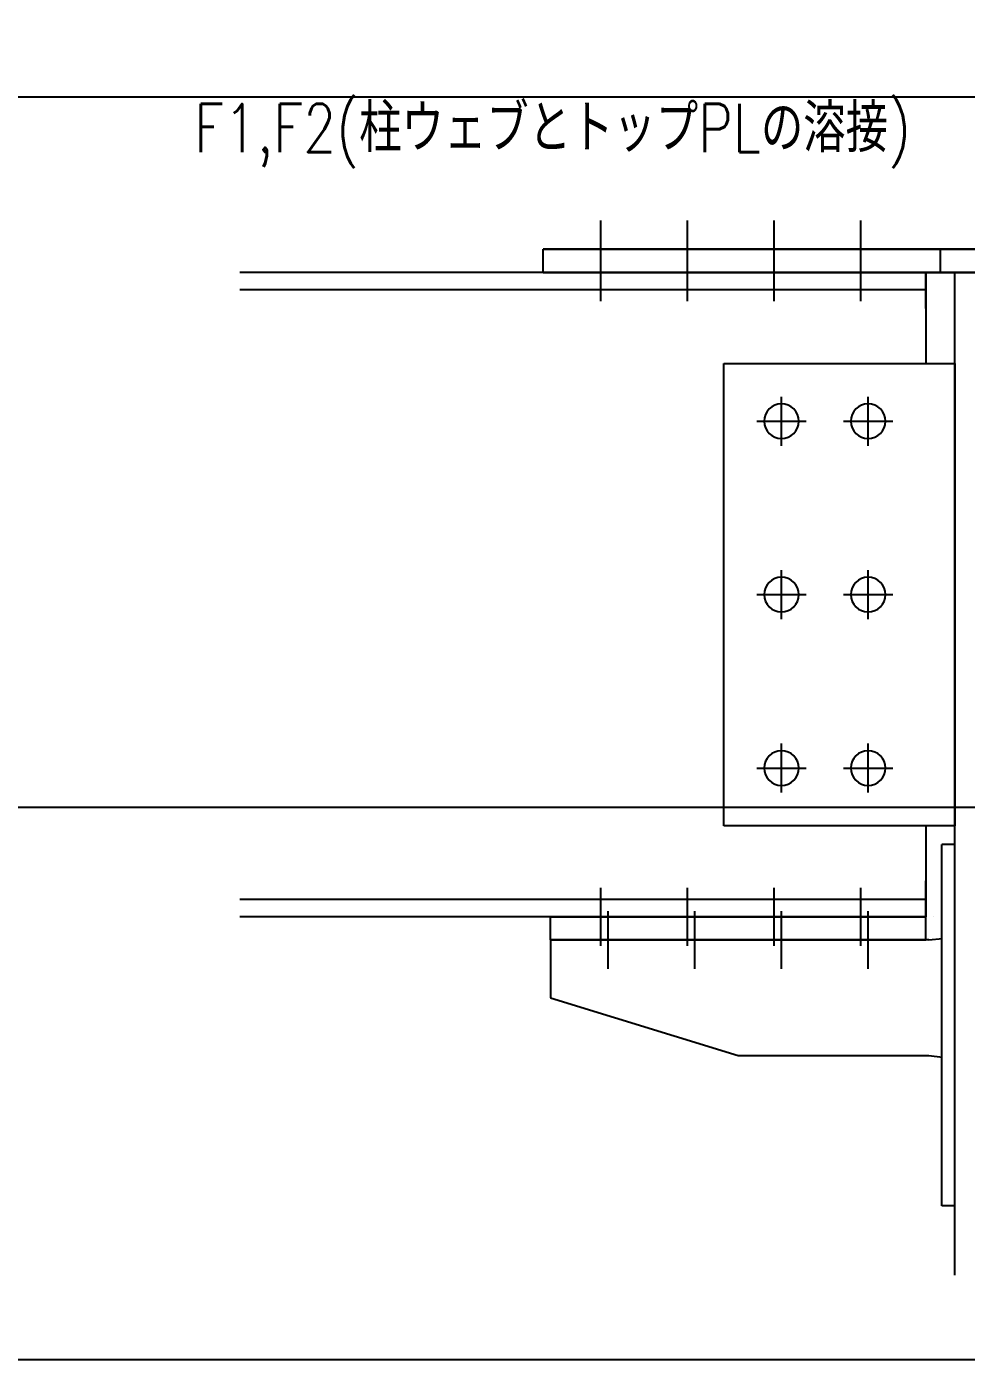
# Model space of a CAD drawing. Extents: x -668440 to 1010955, y -1678500 to 210463.
# Drawn here: x 405648 to 423180, y -134300 to -109444 of the extents above; entities that cross this region are included whole.
import ezdxf

# ---------------------------------------------------------------- set-up
doc = ezdxf.new("R2010")
doc.units = 0
doc.header["$MEASUREMENT"] = 0
doc.layers.get('Defpoints').update_dxf_attribs({"color": 251, "linetype": 'CONTINUOUS'})
doc.layers.add('99_レイアウト枠', color=251, linetype='CONTINUOUS', plot=False)
doc.layers.add('s小梁', color=7, linetype='CONTINUOUS')
doc.layers.add('注記', color=3, linetype='CONTINUOUS')
doc.styles.add('S020', font='simplex.shx', dxfattribs={"width": 0.8, "height": 100, "bigfont": 'extfont2.shx'})

# ---------------------------------------------------------------- blocks, each defined once
blk = doc.blocks.new('ウェブクランプ工法設計指針')
at = {"layer": 'Defpoints'}
blk.add_lwpolyline([(777591.91976, -7200), (809591.91976, -7200), (809591.91976, 13600), (777591.91976, 13600)], close=True, dxfattribs=at)
at = {"layer": '注記'}
for p, q in [((795391.81276, -4005.57048, -345.8133), (795391.81276, -3834.79848, -345.8133)), ((795391.81276, -4005.57048, -345.8133), (795391.81276, -3834.79848, -345.8133)), ((795391.81276, -4005.57048, -934.9767), (795391.81276, -3834.79848, -934.9767)), ((795391.81276, -4005.57048, -934.9767), (795391.81276, -3834.79848, -934.9767)), ((795647.97076, -4005.57048, -345.8133), (795647.97076, -3834.79848, -345.8133)), ((795647.97076, -4005.57048, -345.8133), (795647.97076, -3834.79848, -345.8133)), ((795647.97076, -4005.57048, -934.9767), (795647.97076, -3834.79848, -934.9767)), ((795647.97076, -4005.57048, -934.9767), (795647.97076, -3834.79848, -934.9767)), ((795904.12876, -4005.57048, -345.8133), (795904.12876, -3834.79848, -345.8133)), ((795904.12876, -4005.57048, -345.8133), (795904.12876, -3834.79848, -345.8133)), ((795904.12876, -4005.57048, -934.9767), (795904.12876, -3834.79848, -934.9767)), ((795904.12876, -4005.57048, -934.9767), (795904.12876, -3834.79848, -934.9767)), ((796160.28676, -4005.57048, -345.8133), (796160.28676, -3834.79848, -345.8133)), ((796160.28676, -4005.57048, -345.8133), (796160.28676, -3834.79848, -345.8133)), ((796160.28676, -4005.57048, -934.9767), (796160.28676, -3834.79848, -934.9767)), ((796160.28676, -4005.57048, -934.9767), (796160.28676, -3834.79848, -934.9767)), ((795221.04076, -3920.18448, -1067.325), (795221.04076, -3920.18448, -213.465)), ((795221.04076, -3920.18448, -213.465), (796395.09826, -3920.18448, 42.693)), ((796395.09826, -3920.18448, -1323.483), (795221.04076, -3920.18448, -1067.325)), ((795221.04076, -3988.49328, -1067.325), (795221.04076, -3920.18448, -1067.325)), ((795221.04076, -3988.49328, -213.465), (795221.04076, -3920.18448, -213.465)), ((795391.81276, -4073.87928, -345.8133), (795391.81276, -3903.10728, -345.8133)), ((795391.81276, -4073.87928, -345.8133), (795391.81276, -3903.10728, -345.8133)), ((795391.81276, -4073.87928, -934.9767), (795391.81276, -3903.10728, -934.9767)), ((795391.81276, -4073.87928, -934.9767), (795391.81276, -3903.10728, -934.9767)), ((795647.97076, -4073.87928, -345.8133), (795647.97076, -3903.10728, -345.8133)), ((795647.97076, -4073.87928, -345.8133), (795647.97076, -3903.10728, -345.8133)), ((795647.97076, -4073.87928, -934.9767), (795647.97076, -3903.10728, -934.9767)), ((795647.97076, -4073.87928, -934.9767), (795647.97076, -3903.10728, -934.9767)), ((795904.12876, -4073.87928, -345.8133), (795904.12876, -3903.10728, -345.8133)), ((795904.12876, -4073.87928, -345.8133), (795904.12876, -3903.10728, -345.8133)), ((795904.12876, -4073.87928, -934.9767), (795904.12876, -3903.10728, -934.9767)), ((795904.12876, -4073.87928, -934.9767), (795904.12876, -3903.10728, -934.9767)), ((796160.28676, -4073.87928, -345.8133), (796160.28676, -3903.10728, -345.8133)), ((796160.28676, -4073.87928, -345.8133), (796160.28676, -3903.10728, -345.8133)), ((796160.28676, -4073.87928, -934.9767), (796160.28676, -3903.10728, -934.9767)), ((796160.28676, -4073.87928, -934.9767), (796160.28676, -3903.10728, -934.9767)), ((796395.09826, -3920.18448, 42.693), (798145.51126, -3920.18448, 42.693)), ((798145.51126, -3920.18448, -1323.483), (796395.09826, -3920.18448, -1323.483)), ((796395.09826, -3988.49328, 42.693), (796395.09826, -3920.18448, 42.693)), ((796395.09826, -3988.49328, -1323.483), (796395.09826, -3920.18448, -1323.483)), ((796352.40526, -3988.49328, -1065.19035), (794324.48776, -3988.49328, -1065.19035)), ((796352.40526, -3988.49328, -215.59965), (794324.48776, -3988.49328, -215.59965)), ((795221.04076, -3988.49328, -1067.325), (795221.04076, -3988.49328, -213.465)), ((795221.04076, -3988.49328, -213.465), (796395.09826, -3988.49328, 42.693)), ((796395.09826, -3988.49328, -1323.483), (795221.04076, -3988.49328, -1067.325)), ((796352.40526, -3988.49328, -215.59965), (796352.40526, -4039.72488, -215.59965)), ((796352.40526, -3988.49328, -1065.19035), (796352.40526, -3988.49328, -215.59965)), ((796352.40526, -4039.72488, -1065.19035), (796352.40526, -3988.49328, -1065.19035)), ((796395.09826, -3988.49328, 42.693), (796395.09826, -3988.49328, -1323.483)), ((796395.09826, -3988.49328, 42.693), (798145.51126, -3988.49328, 42.693)), ((796395.09826, -3988.49328, -1323.483), (798145.51126, -3988.49328, -1323.483)), ((796395.09826, -3988.49328, 42.693), (798145.51126, -3988.49328, 42.693)), ((798145.51126, -3988.49328, -1323.483), (796395.09826, -3988.49328, -1323.483)), ((796437.79126, -6951.31484), (796437.79126, -3988.49328)), ((796437.79126, -6951.31484, -1280.79), (796437.79126, -3988.49328, -1280.79)), ((796352.40526, -4039.72488, -1065.19035), (794324.48776, -4039.72488, -1065.19035)), ((796352.40526, -4039.72488, -215.59965), (794324.48776, -4039.72488, -215.59965)), ((796352.40526, -4039.72488, -567.8169), (796352.40526, -4047.16059, -595.56735)), ((796352.40526, -4039.72488, -215.59965), (796352.40526, -4039.72488, -567.8169)), ((796352.40526, -4039.72488, -712.9731), (796352.40526, -4039.72488, -1065.19035)), ((796352.40526, -4039.72488, -712.9731), (796352.40526, -4039.72488, -712.9731)), ((796352.40526, -4047.16059, -685.22265), (796352.40526, -4039.72488, -712.9731)), ((796352.40526, -4047.16059, -595.56735), (796352.40526, -4067.47533, -615.88209)), ((796352.40526, -4067.47533, -664.90791), (796352.40526, -4047.16059, -685.22265)), ((796352.40526, -4067.47533, -615.88209), (796352.40526, -4095.22578, -623.3178)), ((796352.40526, -4095.22578, -657.4722), (796352.40526, -4067.47533, -664.90791)), ((796352.40526, -4095.22578, -623.3178), (796352.40526, -4257.45918, -572.0862)), ((796352.40526, -4095.22578, -623.3178), (796352.40526, -4095.22578, -623.3178)), ((795754.70326, -5623.63518, -572.0862), (795754.70326, -4257.45918, -572.0862)), ((795754.70326, -5623.63518, -623.3178), (795754.70326, -4257.45918, -623.3178)), ((795754.70326, -4257.45918, -572.0862), (795754.70326, -4257.45918, -623.3178)), ((795754.70326, -4257.45918, -572.0862), (796437.79126, -4257.45918, -572.0862)), ((795754.70326, -4257.45918, -623.3178), (796437.79126, -4257.45918, -623.3178)), ((796437.79126, -4257.45918, -572.0862), (796437.79126, -5623.63518, -572.0862)), ((796437.79126, -4257.45918, -623.3178), (796437.79126, -5623.63518, -623.3178)), ((796437.79126, -4257.45918, -572.0862), (796437.79126, -4257.45918, -623.3178)), ((795925.47526, -4500.80928, -623.3178), (795925.47526, -4355.65308, -623.3178)), ((796181.63326, -4500.80928, -537.9318), (796181.63326, -4355.65308, -537.9318)), ((795852.89716, -4428.23118, -623.3178), (795998.05336, -4428.23118, -623.3178)), ((795925.47526, -4428.23118, -486.7002), (795925.47526, -4428.23118, -657.4722)), ((795925.47526, -4428.23118, -486.7002), (795925.47526, -4428.23118, -657.4722)), ((795925.47526, -4428.23118, -537.9318), (795925.47526, -4428.23118, -708.7038)), ((795925.47526, -4428.23118, -537.9318), (795925.47526, -4428.23118, -708.7038)), ((796109.05516, -4428.23118, -537.9318), (796254.21136, -4428.23118, -537.9318)), ((796181.63326, -4428.23118, -486.7002), (796181.63326, -4428.23118, -657.4722)), ((796181.63326, -4428.23118, -486.7002), (796181.63326, -4428.23118, -657.4722)), ((796181.63326, -4428.23118, -537.9318), (796181.63326, -4428.23118, -708.7038)), ((796181.63326, -4428.23118, -537.9318), (796181.63326, -4428.23118, -708.7038)), ((795925.47526, -5013.12528, -486.7002), (795925.47526, -4867.96908, -486.7002)), ((796181.63326, -5013.12528, -486.7002), (796181.63326, -4867.96908, -486.7002)), ((795852.89716, -4940.54718, -486.7002), (795998.05336, -4940.54718, -486.7002)), ((795925.47526, -4940.54718, -486.7002), (795925.47526, -4940.54718, -657.4722)), ((795925.47526, -4940.54718, -486.7002), (795925.47526, -4940.54718, -657.4722)), ((795925.47526, -4940.54718, -537.9318), (795925.47526, -4940.54718, -708.7038)), ((795925.47526, -4940.54718, -537.9318), (795925.47526, -4940.54718, -708.7038)), ((796109.05516, -4940.54718, -486.7002), (796254.21136, -4940.54718, -486.7002)), ((796181.63326, -4940.54718, -486.7002), (796181.63326, -4940.54718, -657.4722)), ((796181.63326, -4940.54718, -486.7002), (796181.63326, -4940.54718, -657.4722)), ((796181.63326, -4940.54718, -537.9318), (796181.63326, -4940.54718, -708.7038)), ((796181.63326, -4940.54718, -537.9318), (796181.63326, -4940.54718, -708.7038)), ((795925.47526, -5525.44128, -486.7002), (795925.47526, -5380.28508, -486.7002)), ((796181.63326, -5525.44128, -537.9318), (796181.63326, -5380.28508, -537.9318)), ((795852.89716, -5452.86318, -486.7002), (795998.05336, -5452.86318, -486.7002)), ((795925.47526, -5452.86318, -486.7002), (795925.47526, -5452.86318, -657.4722)), ((795925.47526, -5452.86318, -486.7002), (795925.47526, -5452.86318, -657.4722)), ((795925.47526, -5452.86318, -537.9318), (795925.47526, -5452.86318, -708.7038)), ((795925.47526, -5452.86318, -537.9318), (795925.47526, -5452.86318, -708.7038)), ((796109.05516, -5452.86318, -537.9318), (796254.21136, -5452.86318, -537.9318)), ((796181.63326, -5452.86318, -486.7002), (796181.63326, -5452.86318, -657.4722)), ((796181.63326, -5452.86318, -486.7002), (796181.63326, -5452.86318, -657.4722)), ((796181.63326, -5452.86318, -537.9318), (796181.63326, -5452.86318, -708.7038)), ((796181.63326, -5452.86318, -537.9318), (796181.63326, -5452.86318, -708.7038)), ((796437.79126, -5623.63518, -572.0862), (795754.70326, -5623.63518, -572.0862)), ((796437.79126, -5623.63518, -623.3178), (795754.70326, -5623.63518, -623.3178)), ((795754.70326, -5623.63518, -572.0862), (795754.70326, -5623.63518, -623.3178)), ((796352.40526, -5623.63518, -623.3178), (796352.40526, -5813.61903, -615.88209)), ((796437.79126, -5623.63518, -572.0862), (796437.79126, -5623.63518, -623.3178)), ((796399.36756, -6746.46108, -1208.2119), (796399.36756, -5679.13608, -1208.2119)), ((796437.79126, -5679.13608, -1208.2119), (796399.36756, -5679.13608, -1208.2119)), ((796399.36756, -5679.13608, -1208.2119), (796399.36756, -5679.13608, -72.5781)), ((796437.79126, -5679.13608, -72.5781), (796399.36756, -5679.13608, -72.5781)), ((796437.79126, -6746.46108, -1208.2119), (796437.79126, -5679.13608, -1208.2119)), ((796437.79126, -5679.13608, -1208.2119), (796437.79126, -5679.13608, -72.5781)), ((796352.40526, -5785.86858, -657.4722), (796352.40526, -5785.86858, -657.4722)), ((796352.40526, -5813.61903, -664.90791), (796352.40526, -5785.86858, -657.4722)), ((795391.81276, -5977.98708, -934.9767), (795391.81276, -5807.21508, -934.9767)), ((795391.81276, -5977.98708, -934.9767), (795391.81276, -5807.21508, -934.9767)), ((795391.81276, -5977.98708, -345.8133), (795391.81276, -5807.21508, -345.8133)), ((795391.81276, -5977.98708, -345.8133), (795391.81276, -5807.21508, -345.8133)), ((795647.97076, -5977.98708, -934.9767), (795647.97076, -5807.21508, -934.9767)), ((795647.97076, -5977.98708, -934.9767), (795647.97076, -5807.21508, -934.9767)), ((795647.97076, -5977.98708, -345.8133), (795647.97076, -5807.21508, -345.8133)), ((795647.97076, -5977.98708, -345.8133), (795647.97076, -5807.21508, -345.8133)), ((795904.12876, -5977.98708, -934.9767), (795904.12876, -5807.21508, -934.9767)), ((795904.12876, -5977.98708, -934.9767), (795904.12876, -5807.21508, -934.9767)), ((795904.12876, -5977.98708, -345.8133), (795904.12876, -5807.21508, -345.8133)), ((795904.12876, -5977.98708, -345.8133), (795904.12876, -5807.21508, -345.8133)), ((796160.28676, -5977.98708, -934.9767), (796160.28676, -5807.21508, -934.9767)), ((796160.28676, -5977.98708, -934.9767), (796160.28676, -5807.21508, -934.9767)), ((796160.28676, -5977.98708, -345.8133), (796160.28676, -5807.21508, -345.8133)), ((796160.28676, -5977.98708, -345.8133), (796160.28676, -5807.21508, -345.8133)), ((796352.40526, -5833.93377, -685.22265), (796352.40526, -5813.61903, -664.90791)), ((796352.40526, -5813.61903, -615.88209), (796352.40526, -5833.93377, -595.56735)), ((796352.40526, -5841.36948, -215.59965), (794324.48776, -5841.36948, -215.59965)), ((796352.40526, -5841.36948, -1065.19035), (794324.48776, -5841.36948, -1065.19035)), ((796352.40526, -5841.36948, -712.9731), (796352.40526, -5833.93377, -685.22265)), ((796352.40526, -5833.93377, -595.56735), (796352.40526, -5841.36948, -567.8169)), ((796352.40526, -5841.36948, -1065.19035), (796352.40526, -5841.36948, -712.9731)), ((796352.40526, -5892.60108, -1065.19035), (796352.40526, -5841.36948, -1065.19035)), ((796352.40526, -5841.36948, -215.59965), (796352.40526, -5892.60108, -215.59965)), ((796352.40526, -5841.36948, -567.8169), (796352.40526, -5841.36948, -215.59965)), ((796352.40526, -5892.60108, -215.59965), (794324.48776, -5892.60108, -215.59965)), ((796352.40526, -5892.60108, -1065.19035), (794324.48776, -5892.60108, -1065.19035)), ((795242.38726, -5960.90988, -657.4722), (795242.38726, -5892.60108, -657.4722)), ((796352.40526, -5892.60108, -657.4722), (795242.38726, -5892.60108, -657.4722)), ((795242.38726, -5960.90988, -657.4722), (795242.38726, -5892.60108, -657.4722)), ((795242.38726, -5960.90988, -1054.5171), (795242.38726, -5892.60108, -1054.5171)), ((795242.38726, -5892.60108, -657.4722), (795242.38726, -5892.60108, -1054.5171)), ((795242.38726, -5960.90988, -1054.5171), (795242.38726, -5892.60108, -1054.5171)), ((795242.38726, -5892.60108, -1054.5171), (796352.40526, -5892.60108, -1054.5171)), ((795242.38726, -5960.90988, -623.3178), (795242.38726, -5892.60108, -623.3178)), ((796352.40526, -5892.60108, -623.3178), (795242.38726, -5892.60108, -623.3178)), ((795242.38726, -5960.90988, -623.3178), (795242.38726, -5892.60108, -623.3178)), ((795242.38726, -5960.90988, -226.2729), (795242.38726, -5892.60108, -226.2729)), ((795242.38726, -5892.60108, -623.3178), (795242.38726, -5892.60108, -226.2729)), ((795242.38726, -5960.90988, -226.2729), (795242.38726, -5892.60108, -226.2729)), ((795242.38726, -5892.60108, -226.2729), (796352.40526, -5892.60108, -226.2729)), ((795413.15926, -6046.29588, -934.9767), (795413.15926, -5875.52388, -934.9767)), ((795413.15926, -6046.29588, -934.9767), (795413.15926, -5875.52388, -934.9767)), ((795413.15926, -6046.29588, -345.8133), (795413.15926, -5875.52388, -345.8133)), ((795413.15926, -6046.29588, -345.8133), (795413.15926, -5875.52388, -345.8133)), ((795669.31726, -6046.29588, -934.9767), (795669.31726, -5875.52388, -934.9767)), ((795669.31726, -6046.29588, -934.9767), (795669.31726, -5875.52388, -934.9767)), ((795669.31726, -6046.29588, -345.8133), (795669.31726, -5875.52388, -345.8133)), ((795669.31726, -6046.29588, -345.8133), (795669.31726, -5875.52388, -345.8133)), ((795925.47526, -6046.29588, -934.9767), (795925.47526, -5875.52388, -934.9767)), ((795925.47526, -6046.29588, -934.9767), (795925.47526, -5875.52388, -934.9767)), ((795925.47526, -6046.29588, -345.8133), (795925.47526, -5875.52388, -345.8133)), ((795925.47526, -6046.29588, -345.8133), (795925.47526, -5875.52388, -345.8133)), ((796181.63326, -6046.29588, -934.9767), (796181.63326, -5875.52388, -934.9767)), ((796181.63326, -6046.29588, -934.9767), (796181.63326, -5875.52388, -934.9767)), ((796181.63326, -6046.29588, -345.8133), (796181.63326, -5875.52388, -345.8133)), ((796181.63326, -6046.29588, -345.8133), (796181.63326, -5875.52388, -345.8133)), ((796352.40526, -5960.90988, -1054.5171), (796352.40526, -5892.60108, -1054.5171)), ((796352.40526, -5892.60108, -1054.5171), (796352.40526, -5892.60108, -657.4722)), ((796352.40526, -5892.60108, -226.2729), (796352.40526, -5892.60108, -623.3178)), ((796373.75176, -5892.60108, -215.59965), (796373.75176, -5892.60108, -1065.19035)), ((796360.94386, -5960.90988, -700.1652), (795242.38726, -5960.90988, -700.1652)), ((795242.38726, -5960.90988, -700.1652), (795242.38726, -5960.90988, -768.474)), ((796360.94386, -5960.90988, -768.474), (795242.38726, -5960.90988, -768.474)), ((795242.38726, -5960.90988, -700.1652), (795242.38726, -6131.68188, -700.1652)), ((795242.38726, -5960.90988, -700.1652), (795242.38726, -5960.90988, -768.474)), ((795242.38726, -5960.90988, -768.474), (795242.38726, -6131.68188, -768.474)), ((796352.40526, -5960.90988, -657.4722), (795242.38726, -5960.90988, -657.4722)), ((795242.38726, -5960.90988, -657.4722), (795242.38726, -5960.90988, -1054.5171)), ((795242.38726, -5960.90988, -1054.5171), (796352.40526, -5960.90988, -1054.5171)), ((796360.94386, -5960.90988, -580.6248), (795242.38726, -5960.90988, -580.6248)), ((795242.38726, -5960.90988, -580.6248), (795242.38726, -5960.90988, -512.316)), ((796360.94386, -5960.90988, -512.316), (795242.38726, -5960.90988, -512.316)), ((795242.38726, -5960.90988, -580.6248), (795242.38726, -6131.68188, -580.6248)), ((795242.38726, -5960.90988, -580.6248), (795242.38726, -5960.90988, -512.316)), ((795242.38726, -5960.90988, -512.316), (795242.38726, -6131.68188, -512.316)), ((796352.40526, -5960.90988, -623.3178), (795242.38726, -5960.90988, -623.3178)), ((795242.38726, -5960.90988, -623.3178), (795242.38726, -5960.90988, -226.2729)), ((795242.38726, -5960.90988, -226.2729), (796352.40526, -5960.90988, -226.2729)), ((796352.40526, -5960.90988, -1054.5171), (796352.40526, -5960.90988, -657.4722)), ((796352.40526, -5960.90988, -226.2729), (796352.40526, -5960.90988, -623.3178)), ((796360.94386, -5960.90988, -700.1652), (796401.70955, -5956.21841, -700.1652)), ((796360.94386, -5960.90988, -768.474), (796401.70955, -5956.21841, -768.474)), ((796360.94386, -5960.90988, -580.6248), (796401.70955, -5956.21841, -580.6248)), ((796360.94386, -5960.90988, -512.316), (796401.70955, -5956.21841, -512.316)), ((796360.94386, -5960.90988, -700.1652), (796360.94386, -5960.90988, -768.474)), ((796360.94386, -5960.90988, -700.1652), (796360.94386, -5960.90988, -768.474)), ((796360.94386, -5960.90988, -580.6248), (796360.94386, -5960.90988, -512.316)), ((796360.94386, -5960.90988, -580.6248), (796360.94386, -5960.90988, -512.316)), ((795242.38726, -6131.68188, -700.1652), (795242.38726, -6131.68188, -768.474)), ((795242.38726, -6131.68188, -700.1652), (795797.39626, -6302.45388, -700.1652)), ((795242.38726, -6131.68188, -700.1652), (795242.38726, -6131.68188, -768.474)), ((795242.38726, -6131.68188, -768.474), (795797.39626, -6302.45388, -768.474)), ((795242.38726, -6131.68188, -580.6248), (795242.38726, -6131.68188, -512.316)), ((795242.38726, -6131.68188, -580.6248), (795797.39626, -6302.45388, -580.6248)), ((795242.38726, -6131.68188, -580.6248), (795242.38726, -6131.68188, -512.316)), ((795242.38726, -6131.68188, -512.316), (795797.39626, -6302.45388, -512.316)), ((795797.39626, -6302.45388, -700.1652), (795797.39626, -6302.45388, -768.474)), ((795797.39626, -6302.45388, -700.1652), (796360.94386, -6302.45388, -700.1652)), ((795797.39626, -6302.45388, -700.1652), (795797.39626, -6302.45388, -768.474)), ((795797.39626, -6302.45388, -768.474), (796360.94386, -6302.45388, -768.474)), ((795797.39626, -6302.45388, -580.6248), (795797.39626, -6302.45388, -512.316)), ((795797.39626, -6302.45388, -580.6248), (796360.94386, -6302.45388, -580.6248)), ((795797.39626, -6302.45388, -580.6248), (795797.39626, -6302.45388, -512.316)), ((795797.39626, -6302.45388, -512.316), (796360.94386, -6302.45388, -512.316)), ((796360.94386, -6302.45388, -700.1652), (796401.70955, -6307.14535, -700.1652)), ((796360.94386, -6302.45388, -700.1652), (796360.94386, -6302.45388, -768.474)), ((796360.94386, -6302.45388, -768.474), (796401.70955, -6307.14535, -768.474)), ((796360.94386, -6302.45388, -700.1652), (796360.94386, -6302.45388, -768.474)), ((796360.94386, -6302.45388, -580.6248), (796401.70955, -6307.14535, -580.6248)), ((796360.94386, -6302.45388, -580.6248), (796360.94386, -6302.45388, -512.316)), ((796360.94386, -6302.45388, -512.316), (796401.70955, -6307.14535, -512.316)), ((796360.94386, -6302.45388, -580.6248), (796360.94386, -6302.45388, -512.316)), ((796399.36756, -6746.46108, -72.5781), (796399.36756, -6746.46108, -1208.2119)), ((796437.79126, -6746.46108, -1208.2119), (796399.36756, -6746.46108, -1208.2119)), ((796437.79126, -6746.46108, -72.5781), (796399.36756, -6746.46108, -72.5781)), ((796437.79126, -6746.46108, -72.5781), (796437.79126, -6746.46108, -1208.2119))]:
    blk.add_line(p, q, dxfattribs=at)
at = {"layer": '注記', "extrusion": (-6.12323e-17, 1, 3.7494e-33)}
for centre in [(-795391.81276, -345.8133, -3920.18448), (-795391.81276, -345.8133, -3920.18448), (-795391.81276, -345.8133, -3920.18448), (-795391.81276, -345.8133, -3920.18448), (-795391.81276, -934.9767, -3920.18448), (-795391.81276, -934.9767, -3920.18448), (-795391.81276, -934.9767, -3920.18448), (-795391.81276, -934.9767, -3920.18448), (-795647.97076, -345.8133, -3920.18448), (-795647.97076, -345.8133, -3920.18448), (-795647.97076, -345.8133, -3920.18448), (-795647.97076, -345.8133, -3920.18448), (-795647.97076, -934.9767, -3920.18448), (-795647.97076, -934.9767, -3920.18448), (-795647.97076, -934.9767, -3920.18448), (-795647.97076, -934.9767, -3920.18448), (-795904.12876, -345.8133, -3920.18448), (-795904.12876, -345.8133, -3920.18448), (-795904.12876, -345.8133, -3920.18448), (-795904.12876, -345.8133, -3920.18448), (-795904.12876, -934.9767, -3920.18448), (-795904.12876, -934.9767, -3920.18448), (-795904.12876, -934.9767, -3920.18448), (-795904.12876, -934.9767, -3920.18448), (-796160.28676, -345.8133, -3920.18448), (-796160.28676, -345.8133, -3920.18448), (-796160.28676, -345.8133, -3920.18448), (-796160.28676, -345.8133, -3920.18448), (-796160.28676, -934.9767, -3920.18448), (-796160.28676, -934.9767, -3920.18448), (-796160.28676, -934.9767, -3920.18448), (-796160.28676, -934.9767, -3920.18448), (-795391.81276, -345.8133, -3988.49328), (-795391.81276, -345.8133, -3988.49328), (-795391.81276, -345.8133, -3988.49328), (-795391.81276, -345.8133, -3988.49328), (-795391.81276, -934.9767, -3988.49328), (-795391.81276, -934.9767, -3988.49328), (-795391.81276, -934.9767, -3988.49328), (-795391.81276, -934.9767, -3988.49328), (-795647.97076, -345.8133, -3988.49328), (-795647.97076, -345.8133, -3988.49328), (-795647.97076, -345.8133, -3988.49328), (-795647.97076, -345.8133, -3988.49328), (-795647.97076, -934.9767, -3988.49328), (-795647.97076, -934.9767, -3988.49328), (-795647.97076, -934.9767, -3988.49328), (-795647.97076, -934.9767, -3988.49328), (-795904.12876, -345.8133, -3988.49328), (-795904.12876, -345.8133, -3988.49328), (-795904.12876, -345.8133, -3988.49328), (-795904.12876, -345.8133, -3988.49328), (-795904.12876, -934.9767, -3988.49328), (-795904.12876, -934.9767, -3988.49328), (-795904.12876, -934.9767, -3988.49328), (-795904.12876, -934.9767, -3988.49328), (-796160.28676, -345.8133, -3988.49328), (-796160.28676, -345.8133, -3988.49328), (-796160.28676, -345.8133, -3988.49328), (-796160.28676, -345.8133, -3988.49328), (-796160.28676, -934.9767, -3988.49328), (-796160.28676, -934.9767, -3988.49328), (-796160.28676, -934.9767, -3988.49328), (-796160.28676, -934.9767, -3988.49328), (-795413.15926, -934.9767, -5892.60108), (-795413.15926, -934.9767, -5892.60108), (-795413.15926, -934.9767, -5892.60108), (-795413.15926, -934.9767, -5892.60108), (-795413.15926, -345.8133, -5892.60108), (-795413.15926, -345.8133, -5892.60108), (-795413.15926, -345.8133, -5892.60108), (-795413.15926, -345.8133, -5892.60108), (-795669.31726, -934.9767, -5892.60108), (-795669.31726, -934.9767, -5892.60108), (-795669.31726, -934.9767, -5892.60108), (-795669.31726, -934.9767, -5892.60108), (-795669.31726, -345.8133, -5892.60108), (-795669.31726, -345.8133, -5892.60108), (-795669.31726, -345.8133, -5892.60108), (-795669.31726, -345.8133, -5892.60108), (-795925.47526, -934.9767, -5892.60108), (-795925.47526, -934.9767, -5892.60108), (-795925.47526, -934.9767, -5892.60108), (-795925.47526, -934.9767, -5892.60108), (-795925.47526, -345.8133, -5892.60108), (-795925.47526, -345.8133, -5892.60108), (-795925.47526, -345.8133, -5892.60108), (-795925.47526, -345.8133, -5892.60108), (-796181.63326, -934.9767, -5892.60108), (-796181.63326, -934.9767, -5892.60108), (-796181.63326, -934.9767, -5892.60108), (-796181.63326, -934.9767, -5892.60108), (-796181.63326, -345.8133, -5892.60108), (-796181.63326, -345.8133, -5892.60108), (-796181.63326, -345.8133, -5892.60108), (-796181.63326, -345.8133, -5892.60108), (-795413.15926, -934.9767, -5960.90988), (-795413.15926, -934.9767, -5960.90988), (-795413.15926, -934.9767, -5960.90988), (-795413.15926, -934.9767, -5960.90988), (-795413.15926, -345.8133, -5960.90988), (-795413.15926, -345.8133, -5960.90988), (-795413.15926, -345.8133, -5960.90988), (-795413.15926, -345.8133, -5960.90988), (-795669.31726, -934.9767, -5960.90988), (-795669.31726, -934.9767, -5960.90988), (-795669.31726, -934.9767, -5960.90988), (-795669.31726, -934.9767, -5960.90988), (-795669.31726, -345.8133, -5960.90988), (-795669.31726, -345.8133, -5960.90988), (-795669.31726, -345.8133, -5960.90988), (-795669.31726, -345.8133, -5960.90988), (-795925.47526, -934.9767, -5960.90988), (-795925.47526, -934.9767, -5960.90988), (-795925.47526, -934.9767, -5960.90988), (-795925.47526, -934.9767, -5960.90988), (-795925.47526, -345.8133, -5960.90988), (-795925.47526, -345.8133, -5960.90988), (-795925.47526, -345.8133, -5960.90988), (-795925.47526, -345.8133, -5960.90988), (-796181.63326, -934.9767, -5960.90988), (-796181.63326, -934.9767, -5960.90988), (-796181.63326, -934.9767, -5960.90988), (-796181.63326, -934.9767, -5960.90988), (-796181.63326, -345.8133, -5960.90988), (-796181.63326, -345.8133, -5960.90988), (-796181.63326, -345.8133, -5960.90988), (-796181.63326, -345.8133, -5960.90988)]:
    blk.add_circle(centre, 51.2316, dxfattribs=at)
at = {"layer": '注記', "extrusion": (-6.12323e-17, 0, -1)}
for centre in [(-795925.47526, -4428.23118, 572.0862), (-795925.47526, -4428.23118, 572.0862), (-795925.47526, -4428.23118, 572.0862), (-795925.47526, -4428.23118, 572.0862), (-795925.47526, -4428.23118, 623.3178), (-795925.47526, -4428.23118, 623.3178), (-795925.47526, -4428.23118, 623.3178), (-795925.47526, -4428.23118, 623.3178), (-796181.63326, -4428.23118, 572.0862), (-796181.63326, -4428.23118, 572.0862), (-796181.63326, -4428.23118, 572.0862), (-796181.63326, -4428.23118, 572.0862), (-796181.63326, -4428.23118, 623.3178), (-796181.63326, -4428.23118, 623.3178), (-796181.63326, -4428.23118, 623.3178), (-796181.63326, -4428.23118, 623.3178), (-795925.47526, -4940.54718, 572.0862), (-795925.47526, -4940.54718, 572.0862), (-795925.47526, -4940.54718, 572.0862), (-795925.47526, -4940.54718, 572.0862), (-795925.47526, -4940.54718, 623.3178), (-795925.47526, -4940.54718, 623.3178), (-795925.47526, -4940.54718, 623.3178), (-795925.47526, -4940.54718, 623.3178), (-796181.63326, -4940.54718, 572.0862), (-796181.63326, -4940.54718, 572.0862), (-796181.63326, -4940.54718, 572.0862), (-796181.63326, -4940.54718, 572.0862), (-796181.63326, -4940.54718, 623.3178), (-796181.63326, -4940.54718, 623.3178), (-796181.63326, -4940.54718, 623.3178), (-796181.63326, -4940.54718, 623.3178), (-795925.47526, -5452.86318, 572.0862), (-795925.47526, -5452.86318, 572.0862), (-795925.47526, -5452.86318, 572.0862), (-795925.47526, -5452.86318, 572.0862), (-795925.47526, -5452.86318, 623.3178), (-795925.47526, -5452.86318, 623.3178), (-795925.47526, -5452.86318, 623.3178), (-795925.47526, -5452.86318, 623.3178), (-796181.63326, -5452.86318, 572.0862), (-796181.63326, -5452.86318, 572.0862), (-796181.63326, -5452.86318, 572.0862), (-796181.63326, -5452.86318, 572.0862), (-796181.63326, -5452.86318, 623.3178), (-796181.63326, -5452.86318, 623.3178), (-796181.63326, -5452.86318, 623.3178), (-796181.63326, -5452.86318, 623.3178)]:
    blk.add_circle(centre, 51.2316, dxfattribs=at)
at = {"layer": '注記', "style": 'S020', "width": 0.8}
blk.add_text('F1,F2(柱ウェブとトップPLの溶接)', height=142.31, dxfattribs=at).set_placement((794189.59973, -3633.07919, 11371.28055))

msp = doc.modelspace()

# ---------------------------------------------------------------- linework, layer by layer
at = {"layer": '99_レイアウト枠'}
for p, q in [((305000, -110750), (504999.99991, -110750)), ((305000, -124000), (504999.99991, -124000))]:
    msp.add_line(p, q, dxfattribs=at)

# ---------------------------------------------------------------- block references
at = {"layer": 's小梁', "xscale": 6.312500000000052, "yscale": 6.312500000000052, "zscale": 6.312500000000052}
msp.add_blockref('ウェブクランプ工法設計指針', (-4604548.99347, -88850), dxfattribs=at)

doc.saveas('drawing.dxf')
